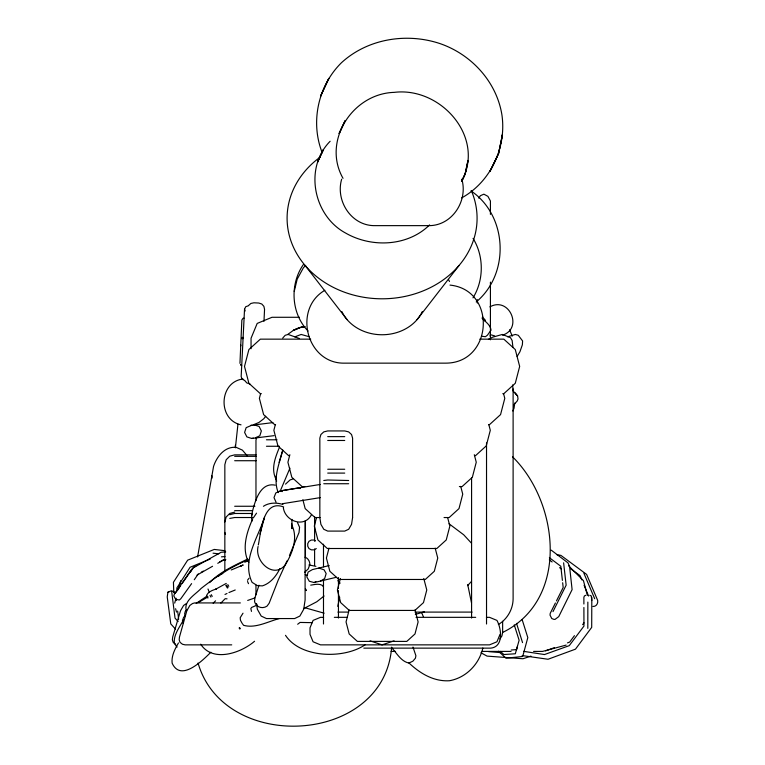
<?xml version="1.0" encoding="UTF-8"?>
<svg xmlns="http://www.w3.org/2000/svg" width="765" height="765" viewBox="0 0 765 765"><rect width="100%" height="100%" fill="white"/><g stroke="black" fill="none" stroke-linecap="round" stroke-linejoin="round"><path stroke-width="1.15" d="M591.814 600.535L591.288 595.945L589.834 595.285M587.807 628.371L587.845 602.093M591.814 597.408L591.699 627.377L575.471 649.16L548.036 659.258L522.141 655.557M292.115 528.586L292.278 526.549M248.367 305.771L245.737 306.717L244.532 309.242L241.166 376.581L242.113 379.22L244.637 380.415M263.963 321.329L264.556 309.433L263.896 306.344L261.783 304.011L258.78 303.036L253.932 302.797L250.853 303.456L248.51 305.579M251.943 514.147L251.561 518.154L252.383 520.86M258.073 546.516C254.363 561.481 273.841 579.554 285.383 564.694C292.354 553.334 298.13 538.426 292.02 525.498M391.642 647.142C384.47 745.014 224.308 753.917 198.049 663.026M235.41 447.688L237.953 424.202M276.06 479.502L276.155 476.107L276.576 481.453M341.659 179.211C335.261 200.937 351.546 226.124 375.07 225.637L428.4 225.637C451.933 226.124 468.218 200.937 461.821 179.211M514.721 403.079L514.051 408.166L512.875 411.006M258.312 544.986C261.095 532.058 262.644 499.019 283.662 506.956M197.59 556.958L213.559 466.411C216.753 456.609 224.776 446.234 236.184 447.353L242.381 450.126L247.258 455.835M282.754 449.992C279.435 463.638 272.56 478.804 278.259 492.622M291.914 528.558L291.953 519.387M251.771 515.151L252.507 511.163M490.069 336.084L490.422 334.181M465.168 173.99L467.998 160.44L465.158 173.99L461.601 181.41C485.612 137.203 440.812 86.646 394.243 92.364C352.589 93.521 321.845 141.085 343.026 178.341M513.353 390.791L512.961 388.926M337.805 606.368L339.708 597.197M482.734 317.131L482.581 317.81L482.658 317.169M169.142 591.699L167.908 592.206L167.239 596.92L170.777 623.905L175.558 629.174M294.229 291.408L297.183 279.196L303.37 267.836L305.656 265.369M260.511 394.023L259.383 398.355L263.609 414.601L274.664 424.642L275.582 424.642M275.324 424.709L273.87 430.293L277.944 445.938L288.587 455.605L289.39 455.605M289.868 454.716L287.908 462.232L291.819 477.274L302.06 486.569L304.786 486.569M316.414 518.039L314.319 526.11L317.915 539.947L327.334 548.505L436.834 548.505L446.253 539.947L449.849 526.11L447.755 518.039M328.998 548.123L326.416 558.048L329.858 571.283L338.866 579.468L425.302 579.468L434.31 571.283L437.752 558.048L435.17 548.123M340.387 578.503L337.394 589.987L340.683 602.619L349.28 610.432L414.888 610.432L423.485 602.619L426.774 589.987L423.781 578.503M349.175 609.896L346.048 621.926L349.175 633.956L357.37 641.395L406.798 641.395L414.993 633.956L418.12 621.926L414.993 609.896M517.475 646.339L516.614 649.609L511.24 650.02M252.469 511.345C255.271 500.425 260.511 482.065 275.228 485.173M174.697 603.116L175.606 599.741M178.312 589.633L180.722 580.654M224.843 521.95L226.163 517.035L229.758 513.439L234.673 512.12M260.014 533.941L264.48 517.331M485.268 321.424L485.134 319.923L483.834 318.508M256.81 437.217L255.969 440.105L255.969 500.626M279.129 462.376L282.256 451.809M482.849 648.031C479.196 664.297 465.952 677.838 449.409 680.745C433.573 681.72 419.736 673.248 408.701 662.7M258.972 585.225L254.774 598.316L254.592 601.826C256.227 607.247 262.395 609.265 267.023 606.129L269.127 603.279L278.202 580.128L286.99 560.927M264.155 518.431C257.442 538.636 241.711 560.908 252.077 582.347L257.403 585.655L262.385 585.875C270.609 583.255 276.242 575.997 279.952 568.538M289.925 468.199L280.057 491.484M500.014 634.376L496.944 641.787L489.533 644.857L320.497 644.857L313.086 641.787L310.016 634.376L310.016 627.826L313.086 620.405L320.497 617.336L323.605 617.336M279.301 447.659C275.371 457.231 270.896 468.582 275.754 478.641M289.428 555.591L299.019 532.536L299.574 527.305L297.48 522.543M461.582 181.391L465.158 173.99M552.98 611.646L566.148 585.168L563.614 562.82M555.419 602.973L550.245 613.301L550.025 615.108L551.756 618.531L553.879 619.363L555.017 619.411L558.746 616.619L572.105 589.614L569.562 566.387L567.984 562.877L551.173 550.111M556.461 600.908L563.183 587.472L562.658 582.758M252.68 518.919C246.741 532.153 241.444 548.773 248.74 562.418M178.465 642.954C174.898 649.102 171.322 655.815 172.135 663.159C180.769 682.361 202.668 660.386 210.882 652.229M472.99 297.862C484.006 280.133 484.044 256.151 473.057 238.393M478.833 198.202L480.372 195.706L483.882 194.176L487.917 196.347L490.422 200.975L490.422 214.391M303.37 264.556C289.533 284.255 291.121 313.602 308.018 330.977M297.661 624.25L300.071 622.433L312.311 622.662M247.487 580.252L249.036 578.216M517.13 356.442L519.942 351.718L522.371 344.805L522.6 340.951L518.278 335.29L515.304 334.448L507.692 336.81M183.504 619.889C179.67 627.176 173.368 634.749 174.334 643.451L177.088 647.094M190.447 572.086L193.621 567.133L195.764 566.272M499.947 638.89L501.936 635.916L502.634 632.406L502.634 621.323M253.358 517.867L256.533 513.162M218.513 576.485L219.316 575.309L222.873 573.415M311.498 514.625C304.642 528.347 285.173 521.348 283.337 507.788M191.604 583.619L180.789 598.765L179.316 600.009L175.615 599.282L173.808 595.906L174.43 594.032L191.671 569.246M194.272 579.736L198.259 573.922M175.94 592.454L180.693 585.617M182.051 583.666L192.914 568.041L221.123 552.263L225.723 551.909M209.6 582.653C220.004 571.799 234.358 565.584 247.669 559.014M574.448 635.658L569.667 642.093L567.477 642.887M582.643 624.642L584.011 622.806M196.175 603.365L206.923 596.145M265.675 416.294L263.801 418.732L258.914 422.481L253.225 424.843M417.068 319.636L458.943 265.589M243.012 613.195L240.181 617.738L240.459 620.252L242.132 623.37M324.083 596.002L316.796 601.759L303.495 608.711M330.136 141.267C303.858 167.755 313.344 215.701 345.551 233.019C371.541 248.023 407.735 246.512 429.595 224.9M220.875 603.069L225.197 598.679L227.052 598.842M282.706 338.101L285.202 335.29L288.175 334.448L299.507 338.541M476.232 301.955C510.178 273.593 507.568 215.692 470.963 190.858M467.568 585.655L471.422 581.486M187.129 609.542L185.302 611.331L184.633 613.798L185.273 616.274M213.158 603.174L215.577 600.821M304.671 572.287L308.171 568.997L309.892 564.417C309.777 561.386 308.113 558.221 305.092 557.245M285.527 484.13L290.126 479.904L292.918 478.995M185.446 615.366L183.648 617.279L182.433 620.654L183.189 623.456M513.564 405.029L517.226 400.984L518.02 398.957L517.589 395.935L512.885 390.714M324.867 290.289C292.546 309.031 306.555 364.092 344.738 363.146L445.632 363.146C493.014 363.165 497.049 289.964 450.002 285.096M498.369 624.527C507.272 619.181 512.942 609.38 513.114 598.995L513.114 389.347L512.54 384.986M365.048 644.838C343.915 659.229 300.502 658.225 285.498 635.313M288.013 334.248L293.406 330.337L299.603 327.649L304.059 326.76L299.603 327.659L293.416 330.356L299.603 327.649M461.706 197.886C490.671 181.917 506.583 147.597 501.955 115.104C496.695 81.807 471.393 54.305 439.827 43.538C406.55 32.493 367.678 38.69 341.496 62.692C318.068 85.709 310.169 122.075 322.199 152.675M254.563 641.252C240.899 653.042 212.823 662.844 200.679 644.197M241.635 565.507L240.87 566.043L243.194 564.972L231.221 569.973M320.65 581.018L324.637 578.579L326.167 573.587L324.083 569.81L318.823 568.051M198.68 602.332L208.032 596.872M329.17 565.593L312.445 569.571L308.104 572.077L306.813 576.915L309.318 581.257L314.157 582.557L336.218 577.307M314.157 582.557L315.897 581.553M197.007 575.117L212.574 566.263M217.757 563.308L222.95 560.353L225.293 560.152M201.291 572.23L203.308 571.101M219.488 562.065L223.533 559.808L225.828 559.636M316.28 548.591L313.946 549.844L311.326 549.844L308.993 548.591L307.74 546.258L307.74 543.628L308.993 541.304L311.326 540.042L313.946 540.042L315.505 540.884M488.414 339.392L492.373 337.269L502.309 334.448L510.465 337.652L512.139 340.502L512.923 347.138M502.452 632.54C569.609 599.942 559.292 502.701 512.579 456.848M255.472 437.972L259.851 435.706L261.353 430.944L259.106 426.468L254.42 424.919M251.809 425.244L246.158 427.664L244.609 432.435L246.885 436.901L251.647 438.45L274.013 435.658M263.428 506.287C269.184 502.471 276.519 502.442 282.926 504.451M224.987 594.453L226.985 593.497M228.984 592.531L235.228 589.978M186.411 603.528L183.61 605.45L180.502 610.786L172.708 636.996L172.374 639.808L173.167 642.332L175.701 644.254M585.856 595.285L584.403 595.945L583.877 597.408L583.886 604.015M294.86 336.868L301.171 334.448L308.897 336.638M167.908 592.206L171.475 590.743L174.745 592.206L175.491 593.525M210.26 559.043L190.055 567.276L176.83 588.027L177.078 590.398M244.771 562.218L248.099 560.888M489.868 306.889C509.27 295.969 523.451 328.529 502.519 335.175M254.908 597.934L247.688 600.429M248.233 559.75C231.087 566.645 215.548 577.078 201.09 588.467C195.362 594.635 183.16 600.994 186.392 611.006M545.588 650.881L554.338 647.678M257.27 605.029L251.685 607.4L250.834 608.5L251.484 611.398M279.215 618.589C267.846 621.591 255.462 628.639 243.605 625.321L242.639 624.058M394.099 640.85L382.079 644.857L370.069 640.85M530.929 656.121L522.992 658.741L487.066 656.112L480.956 652.774M226.258 583.418L215.615 589.241L216.495 588.993C212.88 589.978 208.137 591.747 206.636 595.304L207.908 598.096M415.319 614.391L424.479 611.77M566.177 645.086L542.595 651.407L533.587 651.407M229.758 514.682L234.673 513.478L252.546 513.478M243.987 318.164L242.954 318.383L241.855 320.086L239.961 363.375M299.603 327.659L305.168 326.531M241.998 337.566L243.021 337.375M229.758 518.431L234.673 517.523L252.546 517.523M310.733 585.149C314.52 584.613 318.747 583.293 322.295 585.368L323.26 586.631M320.143 484.475L280.363 490.901L275.792 492.947L274.004 497.632L276.05 502.203M282.591 503.695L320.191 497.632M241.941 338.713L242.964 338.57M243.05 379.01C218.914 381.716 217.308 419.755 241.023 424.843M323.777 480.506L327.707 479.999L348.668 480.506M251.647 438.45L253.559 438.211M250.614 425.388L272.895 422.605M221.448 556.853L224.939 556.547M323.777 483.729L348.668 483.729M592.932 606.454C596.27 606.798 598.268 603.336 597.656 600.362L586.631 574.429L560.936 555.409L556.662 554.587M299.507 317.284L272.015 317.284L257.193 323.423L251.054 338.245L251.054 348.725M310.724 339.153L260.349 339.153L248.883 349.567L244.504 366.416L248.883 383.265L260.349 393.679L261.391 393.679M479.77 339.153L503.819 339.153L515.285 349.567L519.665 366.416L515.285 383.265L503.819 393.679L502.777 393.679M488.586 424.642L489.504 424.642L500.559 414.601L504.785 398.355L503.657 394.023M327.707 436.633L344.738 436.633M266.45 439.789L277.016 439.789M327.707 440.477L344.738 440.477M266.45 446.263L279.359 446.263M256.112 454.859L234.673 454.859L229.758 456.179L226.163 459.775L224.843 464.69L224.843 571.694M474.778 455.605L475.581 455.605L486.224 445.938L490.298 430.293L488.845 424.709M234.673 456.332L256.112 456.332M234.673 460.721L256.112 460.721M327.707 469.251L344.738 469.251M327.707 473.095L344.738 473.095M459.382 486.569L462.108 486.569L472.349 477.274L476.26 462.232L474.3 454.716M234.673 506.258L254.927 506.258M234.673 510.657L252.546 510.657M320.114 517.542L315.008 517.542L305.178 508.61L302.873 499.727M444.054 517.542L449.16 517.542L458.99 508.61L462.739 494.171L460.721 486.397M240.363 602.925L194.626 602.925L192.531 603.528L189.844 605.45L186.832 610.786L179.479 636.996L179.182 639.808L180.024 642.332L182.491 644.254L185.13 644.857L231.738 644.857M337.929 612.096L348.142 612.096M415.022 612.096L472.101 612.096M334.334 617.336L347.492 617.336M416.036 617.336L475.696 617.336M486.425 617.336L489.533 617.336L496.944 620.405C501.486 628.648 503.8 646.712 490.843 648.137L363.815 648.137M391.068 651.407L395.562 651.407M482.16 651.407L511.049 651.407M488.567 651.627L500.31 652.583M213.053 553.181L218.78 553.831M224.91 550.685L214.248 549.433L187.664 560.162L173.435 582.289L173.789 592.693M523.623 651.34L544.479 654.553L569.275 645.641L583.953 626.086L583.896 607.496M308.926 564.952L315.907 566.339M324.15 613.186L304.499 607.63M490.881 334.821L494.62 335.854M249.878 383.934L246.875 382.969L244.762 380.626M300.377 488.558L298.608 487.955L280.363 490.901L282.237 491.608M481.95 336.275L485.421 336.724L487.429 335.185L491.044 330.155C490.585 324.896 485.22 321.73 481.988 318.058M305.254 574.572L307.482 575.443M240.65 364.618L241.635 365.201M449.045 523.786L463.705 534.792L471.422 543.131M240.631 364.934L241.616 365.536M570.661 568.768L580.033 575.605L581.84 579.908M549.375 557.685L560.812 566.272L562.399 580.406M549.327 559.856L552.129 561.979M559.588 567.659L561.453 569.074M498.474 651.235L505.971 658.187L522.696 656.475L527.812 637.608L522.113 619.516M500.52 651.407L503.839 654.534L515.323 653.769L519.119 640.248L514.243 624.871M568.644 565.851L583.446 580.654L587.357 595.256M337.834 580.654L340.148 583.15M178.149 621.562L175.032 618.12L171.723 591.833M514.835 392.598L516.069 394.09M516.232 394.3L517.589 395.935M305.225 265.589L347.1 319.636M391.9 647.993C396.911 653.415 401.128 661.457 408.883 663.054L412.851 661.209L415.424 658.206L415.902 655.739L412.985 647.066M226.392 585.11L228.018 587.702M225.828 585.426L227.415 588.046M239.655 627.635L240.306 628.677M239.11 627.96L239.722 629.021M227.807 584.603L228.773 586.315M211.264 594.663L212.24 596.375M209.973 595.39L210.939 597.092M448.443 279.464L449.514 281.472M209.39 592.598L208.004 588.993M247.535 581.524L248.51 583.685M583.896 573.253L594.682 598.718M584.097 585.292L588.601 596.059M509.605 329.772L512.234 336.131M421.63 612.555L423.284 616.552M305.455 588.734L306.124 590.465M305.426 588.859L306.096 590.58M244.532 309.242L245.163 311.001M516.528 623.37L522.543 642.619M224.843 532.43L225.379 534.4M175.606 608.73L176.505 612.096M240.621 344.738L240.841 345.761M467.711 584.584L471.508 602.925M256.495 603.499L257.375 609.284L261.209 616.074L266.45 618.56L294.621 618.56L299.861 616.074L303.695 609.284L305.101 600.028L305.101 521.089M176.065 598.201L176.352 600.544M177.643 611.072L178.647 619.258M291.675 523.528L292.02 527.802M211.905 475.811L212.077 478.115M235.333 445.297L235.429 447.688M490.422 282.122L490.422 339.813M486.53 442.954L486.53 624.01M477.331 299.631L477.331 303.036M471.584 477.494L471.584 618.053M338.446 577.556L338.446 588.275M338.446 590.656L338.446 618.053M323.49 544.202L323.49 566.836M323.49 579.937L323.49 624.01M314.606 516.624L314.606 541.247M314.606 549.002L314.606 565.517M305.436 522.304L305.436 557.58M255.969 585.158L255.969 594.73M422.29 311.584A43.242 36.672 0 0 1 382.079 334.754A43.242 36.672 0 0 1 341.878 311.584M471.556 191.164A94.994 80.564 0 0 1 424.604 290.279A94.994 80.564 0 0 1 302.911 262.749A94.994 80.564 0 0 1 320.392 156.978M352.598 517.609L351.546 524.341L348.668 529.275L344.738 531.092L327.707 531.092L323.777 529.275L320.898 524.341L319.847 517.609L319.847 438.135L320.898 434.53L323.777 431.9L327.707 430.934L344.738 430.934L348.668 431.9L351.546 434.53L352.598 438.135L352.598 517.609M502.481 134.439L498.57 153.593L489.896 171.542L498.57 153.593L502.481 134.439M328.797 78.413L320.497 96.266L328.835 78.441M323.394 149.605L317.523 162.247L323.432 149.624M345.053 120.803L339.144 133.416L345.053 120.803"/></g></svg>
